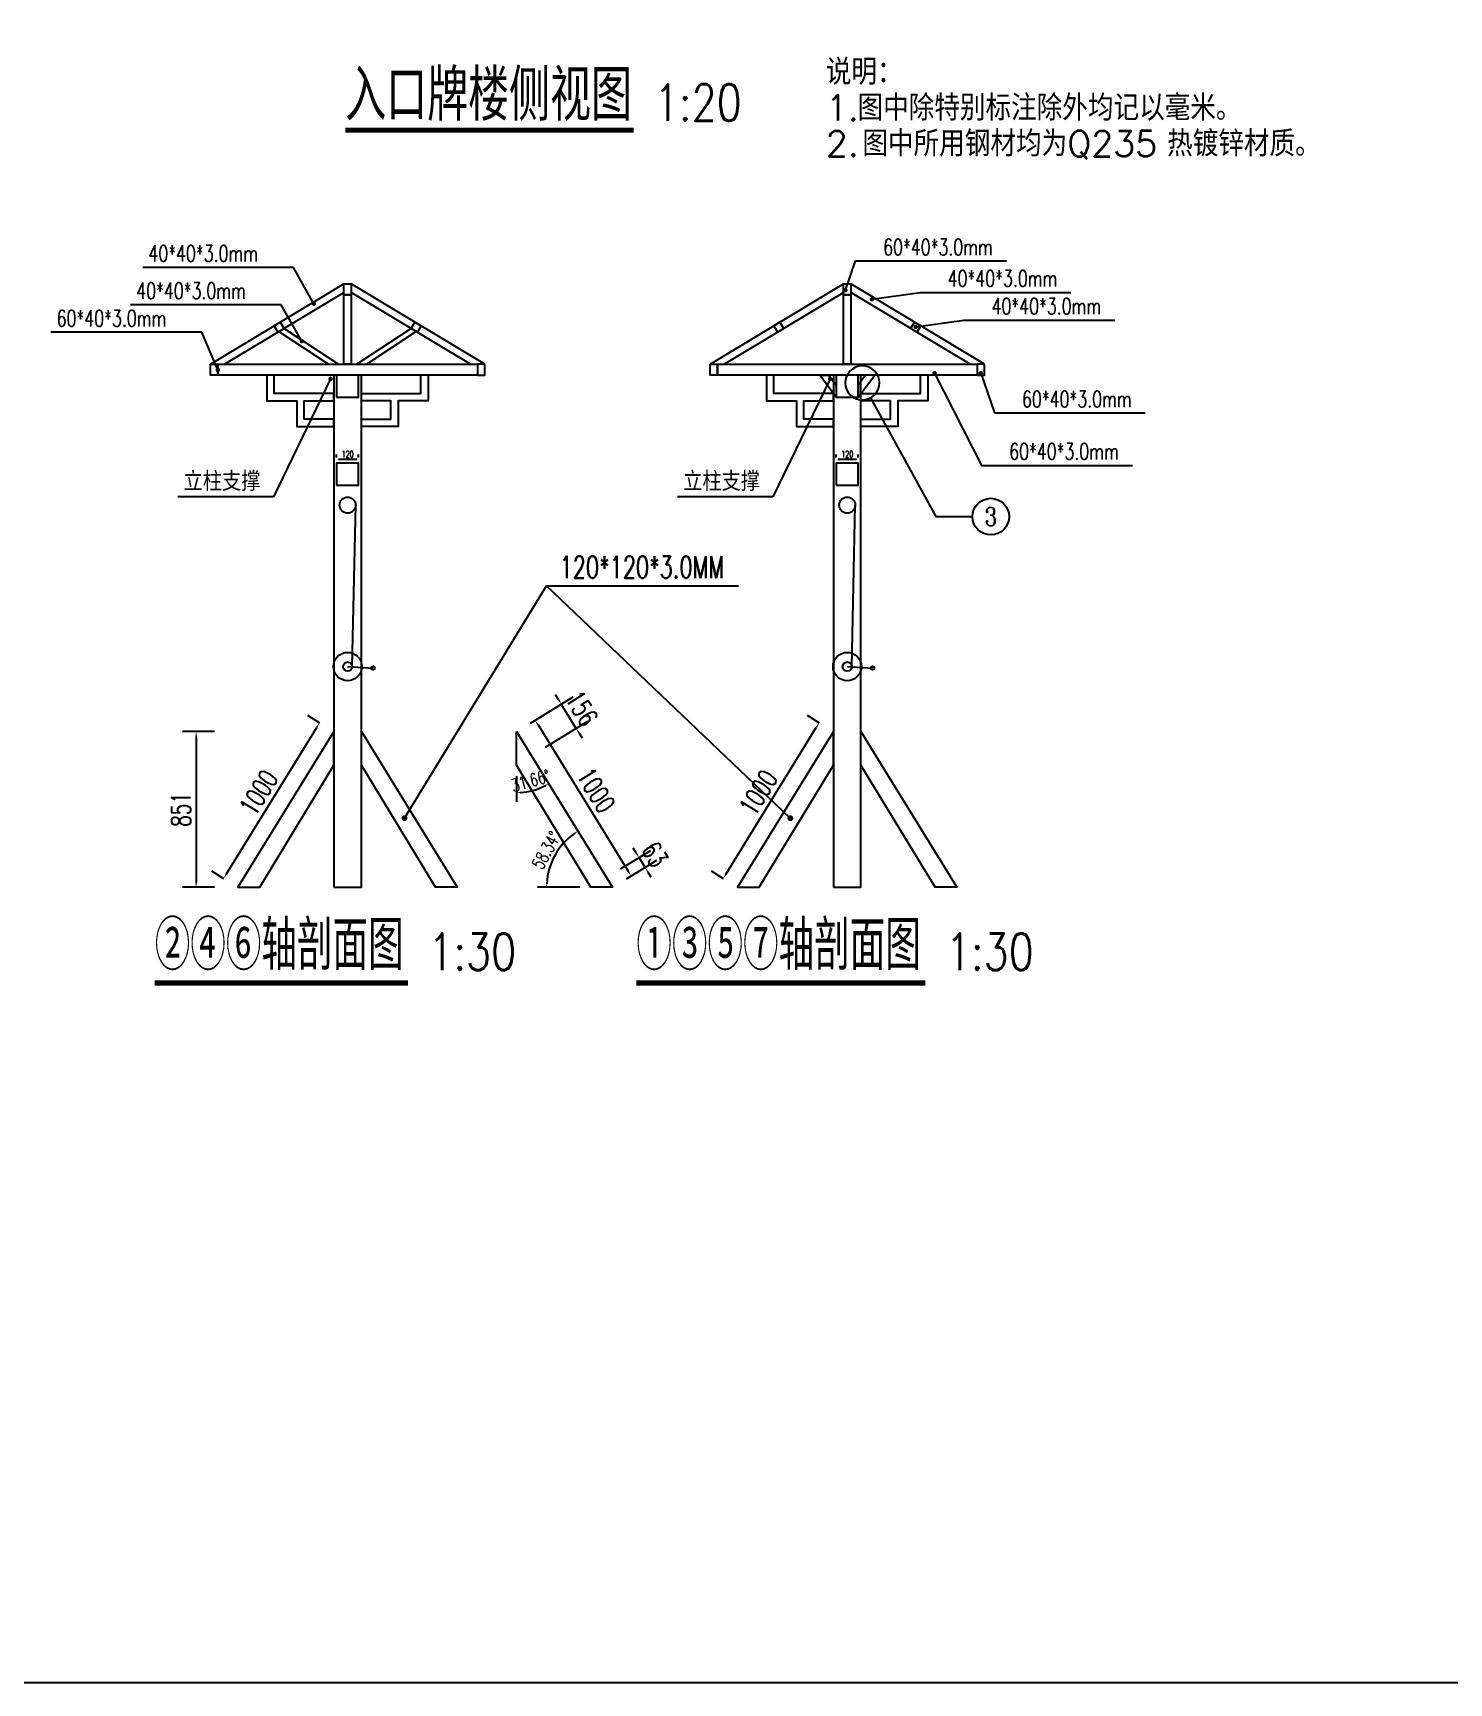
# Model space of a CAD drawing. Header units: millimetres. Extents: x -1471591 to 944464, y -468930 to 547002.
# Drawn here: x -768427 to -760683, y 126365 to 135388 of the extents above; entities that cross this region are included whole.
import ezdxf
from ezdxf.enums import TextEntityAlignment as Align

# ---------------------------------------------------------------- set-up
doc = ezdxf.new("R2010")
doc.units = ezdxf.units.MM
doc.header["$LTSCALE"] = 10
doc.header["$PDMODE"] = 35
for name, color, linetype in [('DIM_IDEN', 3, 'Continuous'), ('DIM_LEAD', 3, 'Continuous'), ('DIM_SYMB', 3, 'Continuous'), ('PUB_TEXT', 7, 'Continuous'), ('W-STEEL_FRAME钢架', 3, 'Continuous'), ('W-WOOD_FLOOR木地板', 30, 'Continuous')]:
    doc.layers.add(name, color=color, linetype=linetype)
doc.styles.add('_TCH_DIM', font='SIMPLEX.shx', dxfattribs={"bigfont": 'hztxt.shx'})
doc.styles.add('_TCH_LABEL', font='COMPLEX', dxfattribs={"bigfont": 'GBCBIG'})
doc.styles.get("Standard").update_dxf_attribs({"font": 'simplex.shx', "width": 0.8, "bigfont": 'hztxt.shx'})
doc.styles.add('STANDARD_T3', font='simplex.shx', dxfattribs={"width": 0.7, "bigfont": 'hztxt.shx'})
doc.dimstyles.new('W&&10', dxfattribs={"dimtxt": 35, "dimasz": 10, "dimexe": 25, "dimexo": 30, "dimgap": 10, "dimtad": 1, "dimdec": 0, "dimzin": 0, "dimdsep": 46, "dimtxsty": 'STANDARD_T3', "dimcen": 0.09, "dimclrd": 1, "dimclre": 1, "dimclrt": 7, "dimazin": 2, "dimtfac": 1, "dimtdec": 0, "dimtix": 1, "dimtmove": 1, "dimatfit": 3, "dimfxl": 0, "dimtolj": 1, "dimtzin": 0, "dimarcsym": 0})
doc.dimstyles.new('W&&20', dxfattribs={"dimtxt": 70, "dimasz": 20, "dimexe": 50, "dimexo": 60, "dimgap": 20, "dimtad": 1, "dimdec": 0, "dimzin": 0, "dimdsep": 46, "dimtxsty": 'STANDARD_T3', "dimcen": 0.09, "dimclrd": 1, "dimclre": 1, "dimclrt": 7, "dimazin": 2, "dimtfac": 1, "dimtdec": 0, "dimtix": 1, "dimtmove": 2, "dimatfit": 3, "dimfxl": 0, "dimtolj": 1, "dimtzin": 0, "dimarcsym": 0})
doc.dimstyles.new('W&&30', dxfattribs={"dimtxt": 105, "dimasz": 30, "dimexe": 75, "dimexo": 90, "dimgap": 30, "dimtad": 1, "dimdec": 0, "dimzin": 0, "dimdsep": 46, "dimtxsty": 'STANDARD_T3', "dimcen": 0.09, "dimclrd": 1, "dimclre": 1, "dimclrt": 7, "dimazin": 2, "dimtfac": 1, "dimtdec": 0, "dimtix": 1, "dimtmove": 2, "dimatfit": 3, "dimfxl": 0, "dimtolj": 1, "dimtzin": 0, "dimarcsym": 0})

# ---------------------------------------------------------------- blocks, each defined once
blk = doc.blocks.new('*D2069')
at = {"layer": 'Defpoints', "color": 0, "transparency": 16777216}
for p in [(-766766.5, 133036.4), (-766646.5, 133057.4), (-766646.5, 133036.4)]:
    blk.add_point(p, dxfattribs=at)
at = {"layer": 'W-WOOD_FLOOR木地板', "color": 1, "lineweight": -2, "transparency": 16777216}
for p, q in [((-766766.5, 133066.4), (-766766.5, 133082.4)), ((-766756.5, 133057.4), (-766656.5, 133057.4)), ((-766646.5, 133066.4), (-766646.5, 133082.4))]:
    blk.add_line(p, q, dxfattribs=at)
at = {"layer": 'W-WOOD_FLOOR木地板', "color": 1, "transparency": 16777216}
for points in [[(-766756.5, 133059.1), (-766756.5, 133055.7), (-766766.5, 133057.4)], [(-766656.5, 133059.1), (-766656.5, 133055.7), (-766646.5, 133057.4)]]:
    blk.add_solid(points, dxfattribs=at)
at = {"layer": 'W-WOOD_FLOOR木地板', "color": 7, "transparency": 16777216, "insert": (-766706.5, 133084.9), "char_height": 35, "attachment_point": 5, "style": 'STANDARD_T3'}
blk.add_mtext('\\A1;120', dxfattribs=at)
blk = doc.blocks.new('*D2070')
at = {"layer": 'Defpoints', "color": 0, "transparency": 16777216}
for p in [(-766859.9, 131616.1), (-766781.5, 131567.7), (-767306.5, 130716.4)]:
    blk.add_point(p, dxfattribs=at)
at = {"layer": 'W-WOOD_FLOOR木地板', "color": 1, "lineweight": -2, "transparency": 16777216}
for p, q in [((-766858.1, 131615), (-766923.7, 131655.5)), ((-767369.2, 130790.3), (-766875.6, 131590.5)), ((-767383.1, 130763.7), (-767448.7, 130804.1))]:
    blk.add_line(p, q, dxfattribs=at)
at = {"layer": 'W-WOOD_FLOOR木地板', "color": 1, "transparency": 16777216}
for points in [[(-766879.9, 131593.2), (-766871.4, 131587.9), (-766859.9, 131616.1)], [(-767373.4, 130792.9), (-767364.9, 130787.7), (-767384.9, 130764.8)]]:
    blk.add_solid(points, dxfattribs=at)
at = {"layer": 'W-WOOD_FLOOR木地板', "color": 7, "transparency": 16777216, "insert": (-767192.6, 131233.7), "char_height": 105, "attachment_point": 5, "rotation": 58.33843, "style": 'STANDARD_T3'}
blk.add_mtext('\\A1;1000', dxfattribs=at)
blk = doc.blocks.new('*D2072')
at = {"layer": 'Defpoints', "color": 0, "transparency": 16777216}
for p in [(-764034.2, 133036.4), (-763914.2, 133057.4), (-763914.2, 133036.4)]:
    blk.add_point(p, dxfattribs=at)
at = {"layer": 'W-WOOD_FLOOR木地板', "color": 1, "lineweight": -2, "transparency": 16777216}
for p, q in [((-764034.2, 133066.4), (-764034.2, 133082.4)), ((-764024.2, 133057.4), (-763924.2, 133057.4)), ((-763914.2, 133066.4), (-763914.2, 133082.4))]:
    blk.add_line(p, q, dxfattribs=at)
at = {"layer": 'W-WOOD_FLOOR木地板', "color": 1, "transparency": 16777216}
for points in [[(-764024.2, 133059.1), (-764024.2, 133055.7), (-764034.2, 133057.4)], [(-763924.2, 133059.1), (-763924.2, 133055.7), (-763914.2, 133057.4)]]:
    blk.add_solid(points, dxfattribs=at)
at = {"layer": 'W-WOOD_FLOOR木地板', "color": 7, "transparency": 16777216, "insert": (-763974.2, 133084.9), "char_height": 35, "attachment_point": 5, "style": 'STANDARD_T3'}
blk.add_mtext('\\A1;120', dxfattribs=at)
blk = doc.blocks.new('*D2098')
at = {"layer": 'Defpoints', "color": 0, "transparency": 16777216}
for p in [(-766781.5, 131567.7), (-767535, 130716.4), (-766631.5, 130716.4)]:
    blk.add_point(p, dxfattribs=at)
at = {"layer": 'W-WOOD_FLOOR木地板', "color": 1, "lineweight": -2, "transparency": 16777216}
for p, q in [((-767435, 131567.7), (-767610, 131567.7)), ((-767535, 131537.7), (-767535, 130746.4)), ((-767435, 130716.4), (-767610, 130716.4))]:
    blk.add_line(p, q, dxfattribs=at)
at = {"layer": 'W-WOOD_FLOOR木地板', "color": 1, "transparency": 16777216}
for points in [[(-767540, 131537.7), (-767530, 131537.7), (-767535, 131567.7)], [(-767540, 130746.4), (-767530, 130746.4), (-767535, 130716.4)]]:
    blk.add_solid(points, dxfattribs=at)
at = {"layer": 'W-WOOD_FLOOR木地板', "color": 7, "transparency": 16777216, "insert": (-767617.5, 131142.1), "char_height": 105, "attachment_point": 5, "rotation": 90, "style": 'STANDARD_T3'}
blk.add_mtext('\\A1;851', dxfattribs=at)
blk = doc.blocks.new('*D2100')
at = {"layer": 'Defpoints', "color": 0, "transparency": 16777216}
for p in [(-765782.1, 131567.7), (-765155.9, 130778.8), (-765257.1, 130716.4)]:
    blk.add_point(p, dxfattribs=at)
at = {"layer": 'W-WOOD_FLOOR木地板', "color": 1, "lineweight": -2, "transparency": 16777216}
for p, q in [((-765705.5, 131615), (-765617.1, 131669.5)), ((-765665.1, 131604.6), (-765171.6, 130804.4)), ((-765180.5, 130763.7), (-765092.1, 130818.2))]:
    blk.add_line(p, q, dxfattribs=at)
at = {"layer": 'W-WOOD_FLOOR木地板', "color": 1, "transparency": 16777216}
for points in [[(-765660.9, 131607.2), (-765669.4, 131602), (-765680.9, 131630.1)], [(-765167.4, 130807), (-765175.9, 130801.7), (-765155.9, 130778.8)]]:
    blk.add_solid(points, dxfattribs=at)
at = {"layer": 'W-WOOD_FLOOR木地板', "color": 7, "transparency": 16777216, "insert": (-765348.2, 131247.8), "char_height": 105, "attachment_point": 5, "rotation": 301.66157, "style": 'STANDARD_T3'}
blk.add_mtext('\\A1;1000', dxfattribs=at)
blk = doc.blocks.new('*D2101')
at = {"color": 1, "lineweight": -2, "transparency": 16777216}
blk.add_line((-765436.3, 130716.4), (-765668.1, 130716.4), dxfattribs=at)
blk.add_arc((-765257.1, 130716.4), 361, 124.83608, 176.8255, dxfattribs=at)
at = {"color": 1, "transparency": 16777216}
for points in [[(-765465.1, 131015.5), (-765461.5, 131009.9), (-765446.6, 131023.7)], [(-765614.2, 130736.3), (-765620.9, 130736.5), (-765618.1, 130716.4)]]:
    blk.add_solid(points, dxfattribs=at)
at = {"layer": 'Defpoints', "color": 0, "transparency": 16777216}
for p in [(-765782.1, 131567.7), (-765538.1, 130943.1), (-765376.3, 130716.4), (-765257.1, 130716.4), (-765257.1, 130716.4)]:
    blk.add_point(p, dxfattribs=at)
at = {"color": 7, "transparency": 16777216, "insert": (-765620.3, 130919.2), "char_height": 70, "attachment_point": 5, "rotation": 60.83079, "style": 'STANDARD_T3'}
blk.add_mtext('\\A1;58.34°', dxfattribs=at)
blk = doc.blocks.new('*D2102')
at = {"color": 1, "lineweight": -2, "transparency": 16777216}
blk.add_line((-765782.1, 131324.2), (-765782.1, 131183.8), dxfattribs=at)
blk.add_arc((-765782.1, 131567.7), 333.9, 273.43222, 298.22935, dxfattribs=at)
at = {"color": 1, "transparency": 16777216}
for points in [[(-765625.8, 131276.4), (-765622.5, 131270.6), (-765606.8, 131283.5)], [(-765762, 131231.1), (-765762.2, 131237.7), (-765782.1, 131233.8)]]:
    blk.add_solid(points, dxfattribs=at)
at = {"layer": 'Defpoints', "color": 0, "transparency": 16777216}
for p in [(-765782.1, 131567.7), (-765782.1, 131567.7), (-765782.1, 131384.2), (-765720.9, 131239.5), (-765257.1, 130716.4)]:
    blk.add_point(p, dxfattribs=at)
at = {"color": 7, "transparency": 16777216, "insert": (-765706, 131299.4), "char_height": 70, "attachment_point": 5, "rotation": 15.83079, "style": 'STANDARD_T3'}
blk.add_mtext('\\A1;31.66°', dxfattribs=at)
blk = doc.blocks.new('*D2103')
at = {"layer": 'Defpoints', "color": 0, "transparency": 16777216}
for p in [(-764127.6, 131616.1), (-764049.2, 131567.7), (-764574.2, 130716.4)]:
    blk.add_point(p, dxfattribs=at)
at = {"layer": 'W-WOOD_FLOOR木地板', "color": 1, "lineweight": -2, "transparency": 16777216}
for p, q in [((-764125.8, 131615), (-764191.4, 131655.5)), ((-764636.8, 130790.3), (-764143.3, 131590.5)), ((-764650.8, 130763.7), (-764716.4, 130804.1))]:
    blk.add_line(p, q, dxfattribs=at)
at = {"layer": 'W-WOOD_FLOOR木地板', "color": 1, "transparency": 16777216}
for points in [[(-764147.6, 131593.2), (-764139.1, 131587.9), (-764127.6, 131616.1)], [(-764641.1, 130792.9), (-764632.6, 130787.7), (-764652.6, 130764.8)]]:
    blk.add_solid(points, dxfattribs=at)
at = {"layer": 'W-WOOD_FLOOR木地板', "color": 7, "transparency": 16777216, "insert": (-764460.3, 131233.7), "char_height": 105, "attachment_point": 5, "rotation": 58.33843, "style": 'STANDARD_T3'}
blk.add_mtext('\\A1;1000', dxfattribs=at)
blk = doc.blocks.new('*D2066')
at = {"layer": 'Defpoints', "color": 0, "transparency": 16777216}
for p in [(-765112.8, 130878.9), (-765289.9, 130769.7), (-765257.1, 130716.4)]:
    blk.add_point(p, dxfattribs=at)
at = {"layer": 'W-WOOD_FLOOR木地板', "color": 1, "lineweight": -2, "transparency": 16777216}
for p, q in [((-765128.6, 130904.4), (-765144.3, 130930)), ((-765213.3, 130816.9), (-765049, 130918.3)), ((-765180.5, 130763.7), (-765016.1, 130865)), ((-765080, 130825.6), (-765112.8, 130878.9)), ((-765064.2, 130800.1), (-765048.5, 130774.6))]:
    blk.add_line(p, q, dxfattribs=at)
at = {"layer": 'W-WOOD_FLOOR木地板', "color": 1, "transparency": 16777216}
for points in [[(-765124.3, 130907.1), (-765132.8, 130901.8), (-765112.8, 130878.9)], [(-765060, 130802.7), (-765068.5, 130797.5), (-765080, 130825.6)]]:
    blk.add_solid(points, dxfattribs=at)
at = {"layer": 'W-WOOD_FLOOR木地板', "color": 7, "transparency": 16777216, "insert": (-765026.2, 130895.6), "char_height": 105, "attachment_point": 5, "rotation": 301.66157, "style": 'STANDARD_T3'}
blk.add_mtext('\\A1;63', dxfattribs=at)
blk = doc.blocks.new('*D2067')
at = {"layer": 'Defpoints', "color": 0, "transparency": 16777216}
for p in [(-765537.8, 131718.4), (-765782.1, 131567.7), (-765700.1, 131434.7)]:
    blk.add_point(p, dxfattribs=at)
at = {"layer": 'W-WOOD_FLOOR木地板', "color": 1, "lineweight": -2, "transparency": 16777216}
for p, q in [((-765705.5, 131615), (-765473.9, 131757.8)), ((-765553.5, 131743.9), (-765569.2, 131769.5)), ((-765455.7, 131585.4), (-765537.8, 131718.4)), ((-765623.5, 131482), (-765391.9, 131624.8)), ((-765440, 131559.9), (-765424.2, 131534.3))]:
    blk.add_line(p, q, dxfattribs=at)
at = {"layer": 'W-WOOD_FLOOR木地板', "color": 1, "transparency": 16777216}
for points in [[(-765549.2, 131746.6), (-765557.8, 131741.3), (-765537.8, 131718.4)], [(-765435.7, 131562.5), (-765444.2, 131557.3), (-765455.7, 131585.4)]]:
    blk.add_solid(points, dxfattribs=at)
at = {"layer": 'W-WOOD_FLOOR木地板', "color": 7, "transparency": 16777216, "insert": (-765426.5, 131695.2), "char_height": 105, "attachment_point": 5, "rotation": 301.66157, "style": 'STANDARD_T3'}
blk.add_mtext('\\A1;156', dxfattribs=at)

msp = doc.modelspace()

# ---------------------------------------------------------------- linework, layer by layer
for p, q in [((-766681.5, 131922.1), (-766662.5, 132805.5)), ((-763949.2, 131922.1), (-763930.2, 132805.5)), ((-766706.5, 131923.6), (-766567.5, 131914.9)), ((-763974.2, 131923.6), (-763835.2, 131914.9))]:
    msp.add_line(p, q)
at = {"color": 2}
msp.add_lwpolyline([(-808791.4, 143079), (-751923.5, 143079), (-751923.5, 126365.4), (-808791.4, 126365.4)], close=True, dxfattribs=at)
for centre, radius in [((-766706.5, 132806.4), 44), ((-763974.2, 132806.4), 44), ((-766706.5, 131923.6), 77.6), ((-766706.5, 131923.6), 25), ((-766567.5, 131914.9), 10), ((-763974.2, 131923.6), 77.6), ((-763974.2, 131923.6), 25), ((-763835.2, 131914.9), 10)]:
    msp.add_circle(centre, radius)
at = {"layer": 'DIM_IDEN'}
for p, q in [((-763846.8, 133393.1), (-763489.7, 132743.6)), ((-763489.7, 132743.6), (-763288.9, 132743.6))]:
    msp.add_line(p, q, dxfattribs=at)
msp.add_lwpolyline([(-763798.4, 133474.9, 1), (-763985, 133474.9, 1)], format="xyb", close=True, dxfattribs=at)
msp.add_circle((-763188.9, 132743.6), 100, dxfattribs=at)
at = {"layer": 'DIM_LEAD'}
for p, q in [((-767002.5, 134106.5), (-767827, 134106.5)), ((-766891.1, 133907.7), (-767002.5, 134106.5)), ((-763984, 133981.6), (-763928.4, 134141.4)), ((-763928.4, 134141.4), (-763103.9, 134141.4)), ((-767069.1, 133902.3), (-767893.6, 133902.3)), ((-766957.7, 133703.6), (-767069.1, 133902.3)), ((-763839.1, 133932.6), (-763575.4, 133969.9)), ((-763575.4, 133969.9), (-762750.9, 133969.9)), ((-763599.3, 133781.1), (-763335.6, 133818.3)), ((-763335.6, 133818.3), (-762511.1, 133818.3)), ((-767504.4, 133751.7), (-768328.9, 133751.7)), ((-767416.5, 133546.4), (-767504.4, 133751.7)), ((-766800, 133496.4), (-767112.5, 132852.4)), ((-764067.7, 133496.4), (-764380.2, 132852.4)), ((-763496.1, 133528.2), (-763239.1, 133023.7)), ((-763244, 133528.2), (-763169, 133310.2)), ((-763169, 133310.2), (-762344.5, 133310.2)), ((-763239.1, 133023.7), (-762414.6, 133023.7)), ((-767112.5, 132852.4), (-767635, 132852.4)), ((-764380.2, 132852.4), (-764902.7, 132852.4)), ((-766395.3, 131094.4), (-765618.9, 132365.8)), ((-764285.4, 131094.4), (-765618.9, 132365.8)), ((-765618.9, 132365.8), (-764569.1, 132365.8))]:
    msp.add_line(p, q, dxfattribs=at)
for points, const_width in [([(-763986, 133975.9, 1), (-763982.1, 133987.2, 1)], 12), ([(-766888.2, 133902.5, 1), (-766894, 133913, 1)], 12), ([(-763845.1, 133931.8, 1), (-763833.2, 133933.5, 1)], 12), ([(-763605.2, 133780.3, 1), (-763593.3, 133781.9, 1)], 12), ([(-766954.8, 133698.3, 1), (-766960.6, 133708.8, 1)], 12), ([(-767414.1, 133540.9, 1), (-767418.9, 133551.9, 1)], 12), ([(-763498.9, 133533.6, 1), (-763493.4, 133522.9, 1)], 12), ([(-763245.9, 133533.9, 1), (-763242, 133522.6, 1)], 12), ([(-766797.4, 133501.8, 1), (-766802.6, 133491, 1)], 12), ([(-764065.1, 133501.8, 1), (-764070.3, 133491, 1)], 12), ([(-766399.5, 131087.6, 1), (-766391.1, 131101.2, 1)], 16), ([(-764279.6, 131088.9, 1), (-764291.2, 131099.9, 1)], 16)]:
    msp.add_lwpolyline(points, format="xyb", close=True, dxfattribs=dict(at, const_width=const_width))
at = {"layer": 'DIM_SYMB', "const_width": 28}
for points in [[(-766719.4, 134856.3), (-765143, 134856.3)], [(-767761.4, 130193.4), (-766376.9, 130193.4)], [(-765127.4, 130193.4), (-763546.2, 130193.4)]]:
    msp.add_lwpolyline(points, dxfattribs=at)
at = {"layer": 'W-STEEL_FRAME钢架'}
for p, q in [((-767456.5, 133576.4), (-766726.5, 134016.4)), ((-765956.5, 133576.4), (-766686.5, 134016.4)), ((-764724.2, 133576.4), (-763994.2, 134016.4)), ((-763224.2, 133576.4), (-763954.2, 134016.4)), ((-767379, 133576.4), (-766726.5, 133969.7)), ((-766034, 133576.4), (-766686.5, 133969.7)), ((-764646.7, 133576.4), (-763994.2, 133969.7)), ((-763301.7, 133576.4), (-763954.2, 133969.7))]:
    msp.add_line(p, q, dxfattribs=at)
for points in [[(-766726.5, 134016.4), (-766686.5, 134016.4), (-766686.5, 133956.4), (-766726.5, 133956.4)], [(-763994.2, 134016.4), (-763954.2, 134016.4), (-763954.2, 133956.4), (-763994.2, 133956.4)], [(-766726.5, 133956.4), (-766686.5, 133956.4), (-766686.5, 133576.4), (-766726.5, 133576.4)], [(-763994.2, 133956.4), (-763954.2, 133956.4), (-763954.2, 133576.4), (-763994.2, 133576.4)], [(-767108.6, 133786.1), (-767088, 133751.8), (-767053.7, 133772.5), (-767074.4, 133806.7)], [(-766304.4, 133786.1), (-766325, 133751.8), (-766359.3, 133772.5), (-766338.6, 133806.7)], [(-764376.3, 133786.1), (-764355.7, 133751.8), (-764321.4, 133772.5), (-764342.1, 133806.7)], [(-763572.1, 133786.1), (-763592.7, 133751.8), (-763627, 133772.5), (-763606.3, 133806.7)], [(-767456.5, 133576.4), (-767416.5, 133576.4), (-767416.5, 133516.4), (-767456.5, 133516.4)], [(-765996.5, 133516.4), (-767416.5, 133516.4), (-767416.5, 133576.4), (-765996.5, 133576.4)], [(-765956.5, 133576.4), (-765996.5, 133576.4), (-765996.5, 133516.4), (-765956.5, 133516.4)], [(-764724.2, 133576.4), (-764684.2, 133576.4), (-764684.2, 133516.4), (-764724.2, 133516.4)], [(-763264.2, 133516.4), (-764684.2, 133516.4), (-764684.2, 133576.4), (-763264.2, 133576.4)], [(-763224.2, 133576.4), (-763264.2, 133576.4), (-763264.2, 133516.4), (-763224.2, 133516.4)], [(-766781.5, 130716.4), (-766631.5, 130716.4), (-766631.5, 133516.4), (-766781.5, 133516.4)], [(-766766.5, 133396.4), (-766646.5, 133396.4), (-766646.5, 133516.4), (-766766.5, 133516.4)], [(-764074.3, 133516.4), (-764034.2, 133463), (-764034.2, 133396.4), (-764124.3, 133516.3)], [(-764049.2, 130716.4), (-763899.2, 130716.4), (-763899.2, 133516.4), (-764049.2, 133516.4)], [(-764034.2, 133396.4), (-763914.2, 133396.4), (-763914.2, 133516.4), (-764034.2, 133516.4)], [(-763874, 133516.4), (-763914.2, 133463), (-763914.2, 133396.4), (-763824.1, 133516.3)], [(-766766.5, 132916.4), (-766646.5, 132916.4), (-766646.5, 133036.4), (-766766.5, 133036.4)], [(-764034.2, 132916.4), (-763914.2, 132916.4), (-763914.2, 133036.4), (-764034.2, 133036.4)], [(-766781.5, 131567.7), (-767306.5, 130716.4), (-767187.3, 130716.4), (-766781.5, 131384.2)], [(-766631.5, 131567.7), (-766106.5, 130716.4), (-766225.7, 130716.4), (-766631.5, 131384.2)], [(-765782.1, 131567.7), (-765257.1, 130716.4), (-765376.3, 130716.4), (-765782.1, 131384.2)], [(-764049.2, 131567.7), (-764574.2, 130716.4), (-764454.9, 130716.4), (-764049.2, 131384.2)], [(-763899.2, 131567.7), (-763374.2, 130716.4), (-763493.4, 130716.4), (-763899.2, 131384.2)]]:
    msp.add_lwpolyline(points, close=True, dxfattribs=at)
for points in [[(-767082.2, 133755.3), (-766811.2, 133576.4)], [(-767053.7, 133772.5), (-766756.8, 133576.4)], [(-766359.3, 133772.5), (-766656.2, 133576.4)], [(-766330.8, 133755.3), (-766601.8, 133576.4)], [(-767147.5, 133516.4), (-767147.5, 133376.4), (-766983.5, 133376.4), (-766983.5, 133236.4), (-766781.5, 133236.4), (-766781.5, 133276.4), (-766943.5, 133276.4), (-766943.5, 133376.4), (-766781.5, 133376.4), (-766781.5, 133416.4), (-767107.5, 133416.4), (-767107.5, 133516.4)], [(-766265.5, 133516.4), (-766265.5, 133376.4), (-766429.5, 133376.4), (-766429.5, 133236.4), (-766631.5, 133236.4), (-766631.5, 133276.4), (-766469.5, 133276.4), (-766469.5, 133376.4), (-766631.5, 133376.4), (-766631.5, 133416.4), (-766305.5, 133416.4), (-766305.5, 133516.4)], [(-764415.2, 133516.4), (-764415.2, 133376.4), (-764251.2, 133376.4), (-764251.2, 133236.4), (-764049.2, 133236.4), (-764049.2, 133276.4), (-764211.2, 133276.4), (-764211.2, 133376.4), (-764049.2, 133376.4), (-764049.2, 133416.4), (-764375.2, 133416.4), (-764375.2, 133516.4)], [(-763533.2, 133516.4), (-763533.2, 133376.4), (-763697.2, 133376.4), (-763697.2, 133236.4), (-763899.2, 133236.4), (-763899.2, 133276.4), (-763737.2, 133276.4), (-763737.2, 133376.4), (-763899.2, 133376.4), (-763899.2, 133416.4), (-763573.2, 133416.4), (-763573.2, 133516.4)]]:
    msp.add_lwpolyline(points, dxfattribs=at)

# ---------------------------------------------------------------- texts
at = {"layer": 'PUB_TEXT'}
for s, p in [('说明：', (-764091.2, 135105.3)), ('1.', (-764091.2, 134909.3)), ('图中除特别标注除外均记以毫米。', (-763917.9, 134909.3)), ('2.', (-764091.2, 134713.3)), ('图中所用钢材均为', (-763891.2, 134713.3)), ('Q235', (-762771.2, 134713.3)), ('热镀锌材质。', (-762224.5, 134713.3))]:
    msp.add_text(s, height=140, dxfattribs=at).set_placement(p)
at = {"layer": 'PUB_TEXT', "color": 7, "width": 0.8}
for s, height, p in [('入口牌楼侧视图', 280, (-766719.4, 134907.9)), ('1:20', 200, (-765031, 134907.9)), ('1:30', 200, (-766264.9, 130264.3)), ('1:30', 200, (-763434.2, 130264.3))]:
    msp.add_text(s, height=height, dxfattribs=at).set_placement(p)
at = {"layer": 'PUB_TEXT', "color": 7, "style": '_TCH_DIM', "width": 0.705882}
for s, height, p in [('60*40*3.0mm', 89.25, (-763777.4, 134172.9)), ('40*40*3.0mm', 89.25, (-767795.5, 134138)), ('40*40*3.0mm', 89.25, (-763424.4, 134001.4)), ('40*40*3.0mm', 89.25, (-767862.1, 133933.8)), ('40*40*3.0mm', 89.25, (-763184.6, 133849.8)), ('60*40*3.0mm', 89.25, (-768297.4, 133783.2)), ('60*40*3.0mm', 89.25, (-763018, 133341.7)), ('60*40*3.0mm', 89.25, (-763088.1, 133055.2)), ('120*120*3.0MM', 119, (-765547.1, 132407.8))]:
    msp.add_text(s, height=height, dxfattribs=at).set_placement(p)
at = {"layer": 'PUB_TEXT', "color": 7}
for s, height, style, p in [('立柱支撑', 105, '_TCH_DIM', (-767603.5, 132883.9)), ('立柱支撑', 105, '_TCH_DIM', (-764871.2, 132883.9)), ('②④⑥轴剖面图', 270.07, '_TCH_LABEL', (-767761.4, 130264.3)), ('①③⑤⑦轴剖面图', 270.07, '_TCH_LABEL', (-765127.4, 130264.3))]:
    msp.add_text(s, height=height, dxfattribs=dict(at, style=style)).set_placement(p)
at = {"layer": 'PUB_TEXT', "color": 7, "style": '_TCH_LABEL'}
msp.add_text('3', height=99.8, dxfattribs=at).set_placement((-763222.2, 132693.7), (-763155.6, 132693.7), align=Align.FIT)

# ---------------------------------------------------------------- dimensions: what is measured, and where the dimension line sits
for base, line1, picture, middle in [((-765720.9, 131239.5), ((-765782.1, 131384.2), (-765782.1, 131567.7)), '*D2102', (-765706, 131299.4)), ((-765538.1, 130943.1), ((-765257.1, 130716.4), (-765376.3, 130716.4)), '*D2101', (-765620.3, 130919.2))]:
    dim = msp.add_angular_dim_2l(base=base, line1=line1, line2=((-765782.1, 131567.7), (-765257.1, 130716.4)), dimstyle='W&&20')
    dim.commit()
    dim.dimension.update_dxf_attribs({"geometry": picture, "text_midpoint": middle})
at = {"layer": 'W-WOOD_FLOOR木地板'}
for base, p1, p2, picture, middle in [((-766646.5, 133057.4), (-766766.5, 133036.4), (-766646.5, 133036.4), '*D2069', (-766706.5, 133084.9)), ((-763914.2, 133057.4), (-764034.2, 133036.4), (-763914.2, 133036.4), '*D2072', (-763974.2, 133084.9))]:
    dim = msp.add_linear_dim(base=base, p1=p1, p2=p2, dimstyle='W&&10', dxfattribs=at)
    dim.commit()
    dim.dimension.update_dxf_attribs({"geometry": picture, "text_midpoint": middle})
for p1, p2, distance, picture, middle in [((-765700.1, 131434.7), (-765782.1, 131567.7), -287.1, '*D2067', (-765426.5, 131695.2)), ((-767306.5, 130716.4), (-766781.5, 131567.7), 92.1, '*D2070', (-767192.6, 131233.7)), ((-765782.1, 131567.7), (-765257.1, 130716.4), 118.9, '*D2100', (-765348.2, 131247.8)), ((-764574.2, 130716.4), (-764049.2, 131567.7), 92.1, '*D2103', (-764460.3, 131233.7)), ((-765257.1, 130716.4), (-765289.9, 130769.7), -208.1, '*D2066', (-765026.2, 130895.6))]:
    dim = msp.add_aligned_dim(p1=p1, p2=p2, distance=distance, dimstyle='W&&30', dxfattribs=at)
    dim.commit()
    dim.dimension.update_dxf_attribs({"geometry": picture, "text_midpoint": middle})
dim = msp.add_linear_dim(base=(-767535, 130716.4), p1=(-766781.5, 131567.7), p2=(-766631.5, 130716.4), angle=90, dimstyle='W&&30', override={"dimfxlon": 1}, dxfattribs=at)
dim.commit()
dim.dimension.update_dxf_attribs({"geometry": '*D2098', "text_midpoint": (-767617.5, 131142.1)})

doc.saveas('drawing.dxf')
